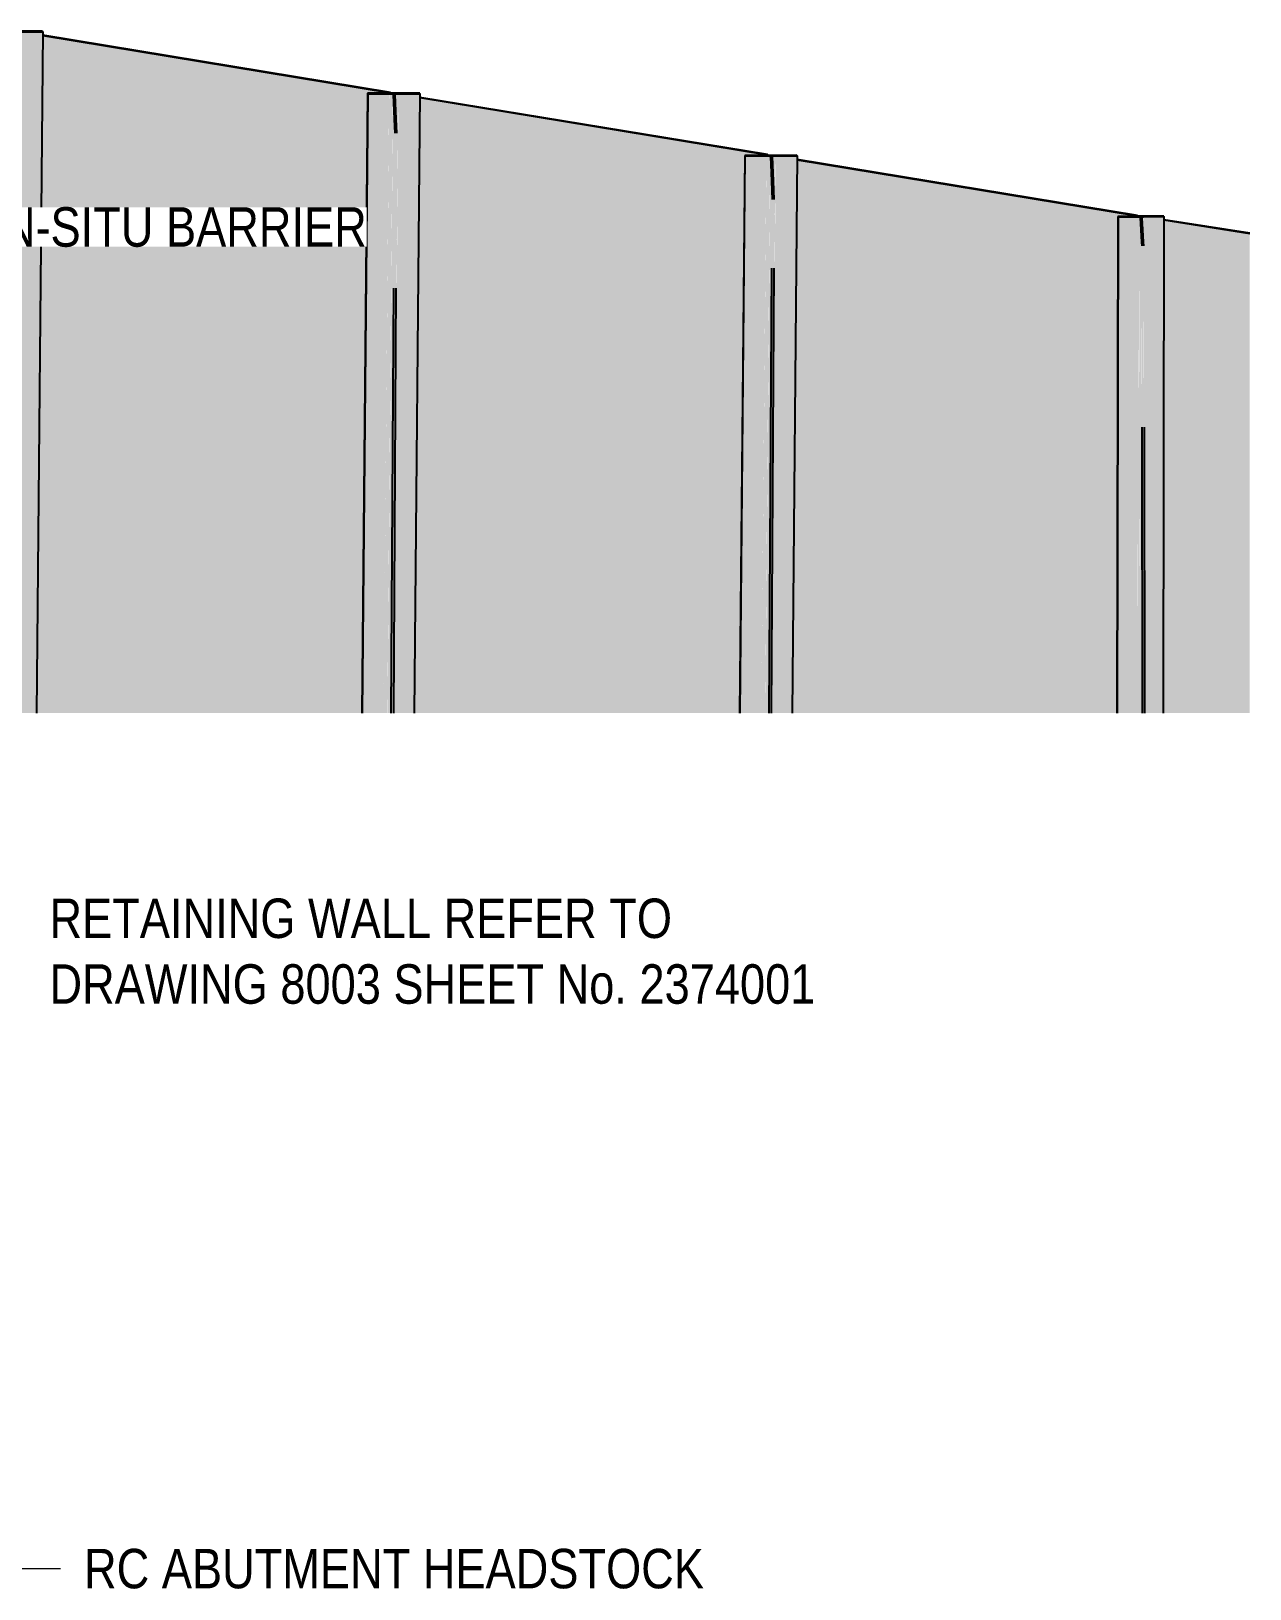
# Model space of a CAD drawing. Header units: metres. Extents: x 0.7 to 65.6, y 3.4 to 27.5.
# Drawn here: x 31.702 to 35.564, y 20.8 to 25.739 of the extents above; entities that cross this region are included whole.
import ezdxf

# ---------------------------------------------------------------- set-up
doc = ezdxf.new("R2010")
doc.units = ezdxf.units.M
doc.layers.add('A-GENM', color=7, linetype='Continuous', lineweight=35)
doc.layers.add('G-ANNO-TEXT', color=7, linetype='Continuous', lineweight=9)
doc.styles.add('Arial Narrow_2', font='ARIALN.TTF', dxfattribs={"height": 0.125})

# ---------------------------------------------------------------- blocks, each defined once
blk = doc.blocks.new('SCR_SE_2 - SCR_SE_2-66993703-DRG 2873024 - SECTION 2')
at = {"layer": 'A-GENM', "lineweight": 25, "true_color": 0xebebeb}
for points in [[(-1093.0853, 23.5764), (-1092.0741, 23.5764), (-1092.0562, 25.5418), (-1091.9833, 25.5419), (-1091.9833, 25.5435), (-1093.0854, 25.7249), (-1093.105, 23.5764)], [(-1091.9833, 25.5435), (-1091.9836, 25.5441), (-1092.0448, 25.5536)]]:
    blk.add_hatch(color=7, dxfattribs=at).paths.add_polyline_path(points)
at = {"layer": 'A-GENM', "color": 253, "lineweight": 25, "true_color": 0xaeaeae}
for p, q in [((-1091.9836, 25.5441), (-1093.0854, 25.7255)), ((-1093.0854, 25.7249), (-1091.9833, 25.5435)), ((-1091.9833, 25.5435), (-1091.9836, 25.5441)), ((-1091.9833, 25.5435), (-1091.9833, 25.5418))]:
    blk.add_line(p, q, dxfattribs=at)
blk = doc.blocks.new('SCR_SE_3 - SCR_SE_3-66993704-DRG 2873024 - SECTION 2')
at = {"layer": 'A-GENM', "lineweight": 25, "true_color": 0xebebeb}
for points in [[(-1091.8331, 23.5764), (-1090.8768, 23.5764), (-1090.8607, 25.3449), (-1090.7878, 25.345), (-1090.7878, 25.3466), (-1091.8899, 25.5281), (-1091.9077, 23.5764), (-1091.8898, 23.5764)], [(-1090.7878, 25.3466), (-1090.7881, 25.3472), (-1090.8637, 25.3591)]]:
    blk.add_hatch(color=7, dxfattribs=at).paths.add_polyline_path(points)
at = {"layer": 'A-GENM', "color": 253, "lineweight": 25, "true_color": 0xaeaeae}
for p, q in [((-1090.7881, 25.3472), (-1091.8899, 25.5286)), ((-1091.8899, 25.5281), (-1090.7878, 25.3466)), ((-1090.7878, 25.3466), (-1090.7881, 25.3472)), ((-1090.7878, 25.3466), (-1090.7878, 25.345))]:
    blk.add_line(p, q, dxfattribs=at)
blk = doc.blocks.new('SCR_SE_4 - SCR_SE_4-66993705-DRG 2873024 - SECTION 2')
at = {"layer": 'A-GENM', "lineweight": 25, "true_color": 0xebebeb}
for points in [[(-1090.6358, 23.5764), (-1089.6812, 23.5764), (-1089.6784, 25.151), (-1089.6156, 25.1516), (-1089.6156, 25.1533), (-1090.6944, 25.3312), (-1090.7103, 23.5764), (-1090.6942, 23.5764)], [(-1089.6156, 25.1533), (-1089.6159, 25.1539), (-1089.6301, 25.1557)]]:
    blk.add_hatch(color=7, dxfattribs=at).paths.add_polyline_path(points)
at = {"layer": 'A-GENM', "color": 253, "lineweight": 25, "true_color": 0xaeaeae}
for p, q in [((-1090.6944, 25.3312), (-1089.6156, 25.1533)), ((-1089.6159, 25.1539), (-1090.6943, 25.3317)), ((-1089.6156, 25.1533), (-1089.6159, 25.1539)), ((-1089.6156, 25.1533), (-1089.6156, 25.1516))]:
    blk.add_line(p, q, dxfattribs=at)
blk = doc.blocks.new('SCR_SE_5 - SCR_SE_5-66993706-DRG 2873024 - SECTION 2')
at = {"layer": 'A-GENM', "lineweight": 25, "true_color": 0xebebeb}
for points in [[(-1089.5348, 23.5764), (-1089.26, 23.5764), (-1089.26, 25.0974), (-1089.532, 25.1401), (-1089.5347, 23.601)], [(-1089.26, 25.0974), (-1089.26, 25.0979), (-1089.5067, 25.1361)]]:
    blk.add_hatch(color=7, dxfattribs=at).paths.add_polyline_path(points)
at = {"layer": 'A-GENM', "color": 253, "lineweight": 25, "true_color": 0xaeaeae}
for p, q in [((-1089.26, 25.0979), (-1089.532, 25.1406)), ((-1089.532, 25.1401), (-1089.26, 25.0974))]:
    blk.add_line(p, q, dxfattribs=at)
blk = doc.blocks.new('POST_2220_1B_310UB - 1B-68560599-DRG 2873024 - SECTION 2')
at = {"layer": 'A-GENM', "lineweight": 25, "true_color": 0xebebeb}
for points in [[(-1093.2706, 23.5764), (-1093.251, 25.7369), (-1093.2517, 25.7386), (-1093.2709, 23.5764)], [(-1093.2026, 23.5764), (-1093.2025, 23.5764), (-1093.1831, 25.7369), (-1093.2509, 25.7369), (-1093.2706, 23.5764), (-1093.2028, 23.5764)], [(-1093.1921, 23.5764), (-1093.1904, 23.5764), (-1093.1711, 25.7356), (-1093.1746, 25.7364), (-1093.1829, 25.7369), (-1093.1996, 23.8974), (-1093.2024, 23.5764), (-1093.1921, 23.5764)], [(-1093.178, 23.5764), (-1093.166, 25.6256), (-1093.1707, 25.7353), (-1093.1898, 23.5764), (-1093.1786, 23.5764)], [(-1093.105, 23.5764), (-1093.0853, 25.737), (-1093.1534, 25.7367), (-1093.1691, 23.9544), (-1093.1713, 23.5764), (-1093.1099, 23.5764)], [(-1093.166, 25.6256), (-1093.1594, 25.6256), (-1093.1639, 25.735), (-1093.1706, 25.735), (-1093.1673, 25.6565)], [(-1093.1734, 23.5764), (-1093.1713, 23.5764), (-1093.1594, 25.6256), (-1093.166, 25.6256), (-1093.178, 23.5764)]]:
    blk.add_hatch(color=7, dxfattribs=at).paths.add_polyline_path(points)
h = blk.add_hatch(color=7, dxfattribs=at)
h.paths.add_polyline_path([(-1093.1706, 25.735), (-1093.164, 25.7353), (-1093.1635, 25.7359), (-1093.1592, 25.7367), (-1093.1622, 25.7369), (-1093.174, 25.7364), (-1093.1707, 25.7353), (-1093.1706, 25.735)])
h.paths.add_polyline_path([(-1093.2509, 25.7369), (-1093.1509, 25.737), (-1093.0861, 25.7387), (-1093.2517, 25.7386), (-1093.251, 25.7369)])
h.paths.add_polyline_path([(-1093.1534, 25.737), (-1093.0853, 25.737), (-1093.0861, 25.7387), (-1093.1513, 25.737)])
h = blk.add_hatch(color=7, dxfattribs=at)
h.paths.add_polyline_path([(-1093.1734, 24.3638), (-1093.1734, 24.3638), (-1093.1734, 24.3639)])
h.paths.add_polyline_path([(-1093.1681, 24.1225), (-1093.154, 25.737), (-1093.1613, 25.7364), (-1093.164, 25.7356), (-1093.1639, 25.735), (-1093.1596, 25.6256), (-1093.1594, 25.6255), (-1093.1681, 24.1258)])
at = {"layer": 'A-GENM', "color": 253, "lineweight": 25, "true_color": 0xaeaeae}
for p, q in [((-1093.2517, 25.7386), (-1093.2714, 23.5764)), ((-1093.2509, 25.7369), (-1093.2706, 23.5764)), ((-1093.0861, 25.7387), (-1093.2517, 25.7386)), ((-1093.2517, 25.7386), (-1093.2509, 25.7369)), ((-1093.2509, 25.7369), (-1093.1829, 25.7369)), ((-1093.1829, 25.7369), (-1093.1806, 25.7369)), ((-1093.1806, 25.7369), (-1093.1784, 25.7368)), ((-1093.1784, 25.7368), (-1093.1746, 25.7364)), ((-1093.1707, 25.7353), (-1093.1706, 25.735)), ((-1093.1706, 25.735), (-1093.1639, 25.735)), ((-1093.1706, 25.735), (-1093.1673, 25.6565)), ((-1093.1639, 25.735), (-1093.164, 25.7353)), ((-1093.1607, 25.6565), (-1093.1639, 25.735)), ((-1093.1612, 25.7365), (-1093.1577, 25.7368)), ((-1093.1577, 25.7368), (-1093.1557, 25.7369)), ((-1093.1557, 25.7369), (-1093.1545, 25.7369)), ((-1093.1534, 25.737), (-1093.0853, 25.737)), ((-1093.0853, 25.737), (-1093.105, 23.5764)), ((-1093.0853, 25.737), (-1093.0861, 25.7387)), ((-1093.1673, 25.6565), (-1093.166, 25.6256)), ((-1093.1594, 25.6256), (-1093.1607, 25.6565)), ((-1093.178, 23.5764), (-1093.1698, 24.9867)), ((-1093.1631, 24.9867), (-1093.1713, 23.5764))]:
    blk.add_line(p, q, dxfattribs=at)
for centre, start_param, end_param in [((-1093.1821, 25.7353), 3.20892, 3.994341), ((-1093.1527, 25.7353), 5.565114, 6.15418), ((-1093.1527, 25.7353), 4.82977, 4.879813), ((-1093.1527, 25.7353), 4.779728, 4.82977)]:
    blk.add_ellipse(centre, major_axis=(-0.0114, 0.0001), ratio=0.146554, start_param=start_param, end_param=end_param, dxfattribs=at)
blk = doc.blocks.new('POST_2020_1B_310UB - 1B-68560600-DRG 2873024 - SECTION 2')
at = {"layer": 'A-GENM', "lineweight": 25, "true_color": 0xebebeb}
for points in [[(-1092.0733, 23.5764), (-1092.0554, 25.5401), (-1092.0562, 25.5418), (-1092.0736, 23.5764)], [(-1092.0055, 23.5764), (-1092.0052, 23.5764), (-1091.9875, 25.5401), (-1092.0554, 25.54), (-1092.0733, 23.5764)], [(-1091.9936, 23.5764), (-1091.9931, 23.5764), (-1091.9756, 25.5387), (-1091.9791, 25.5396), (-1091.9873, 25.54), (-1092.004, 23.713), (-1092.0051, 23.5764), (-1091.9937, 23.5764)], [(-1091.9819, 23.5764), (-1091.9807, 23.5764), (-1091.9699, 25.4151), (-1091.9752, 25.5384), (-1091.9927, 23.5764), (-1091.9833, 23.5764)], [(-1091.9699, 25.4151), (-1091.9633, 25.4151), (-1091.9684, 25.5382), (-1091.9751, 25.5382), (-1091.9705, 25.4276)], [(-1091.9077, 23.5764), (-1091.8898, 25.5402), (-1091.9579, 25.5398), (-1091.9718, 23.9491), (-1091.9739, 23.5764), (-1091.9633, 23.5764)], [(-1091.9708, 24.1235), (-1091.9584, 25.5401), (-1091.9658, 25.5396), (-1091.9684, 25.5388), (-1091.9684, 25.5382), (-1091.9638, 25.4151), (-1091.9633, 25.415), (-1091.9707, 24.1364)], [(-1091.9761, 23.5764), (-1091.974, 23.5764), (-1091.9633, 25.4151), (-1091.9699, 25.4151), (-1091.9807, 23.5764)]]:
    blk.add_hatch(color=7, dxfattribs=at).paths.add_polyline_path(points)
h = blk.add_hatch(color=7, dxfattribs=at)
h.paths.add_polyline_path([(-1091.9751, 25.5382), (-1091.9685, 25.5384), (-1091.9679, 25.5391), (-1091.9637, 25.5398), (-1091.9667, 25.5401), (-1091.9791, 25.5396), (-1091.9752, 25.5384), (-1091.9751, 25.5382)])
h.paths.add_polyline_path([(-1092.0554, 25.54), (-1091.9553, 25.5402), (-1091.8906, 25.5419), (-1092.0562, 25.5418), (-1092.0554, 25.5401)])
h.paths.add_polyline_path([(-1091.9579, 25.5401), (-1091.8898, 25.5402), (-1091.8906, 25.5419), (-1091.9558, 25.5402)])
at = {"layer": 'A-GENM', "color": 253, "lineweight": 25, "true_color": 0xaeaeae}
for p, q in [((-1092.0562, 25.5418), (-1092.0741, 23.5764)), ((-1092.0554, 25.54), (-1092.0733, 23.5764)), ((-1091.8906, 25.5419), (-1092.0562, 25.5418)), ((-1092.0562, 25.5418), (-1092.0554, 25.54)), ((-1092.0554, 25.54), (-1091.9873, 25.5401)), ((-1091.9873, 25.5401), (-1091.9851, 25.5401)), ((-1091.9851, 25.5401), (-1091.9829, 25.54)), ((-1091.9829, 25.54), (-1091.9791, 25.5396)), ((-1091.9752, 25.5384), (-1091.9751, 25.5382)), ((-1091.9751, 25.5382), (-1091.9684, 25.5382)), ((-1091.9751, 25.5382), (-1091.9718, 25.4597)), ((-1091.9684, 25.5382), (-1091.9685, 25.5384)), ((-1091.9651, 25.4597), (-1091.9684, 25.5382)), ((-1091.9657, 25.5396), (-1091.9622, 25.54)), ((-1091.9622, 25.54), (-1091.9601, 25.5401)), ((-1091.9601, 25.5401), (-1091.959, 25.5401)), ((-1091.9579, 25.5401), (-1091.8898, 25.5402)), ((-1091.8898, 25.5402), (-1091.9077, 23.5764)), ((-1091.8898, 25.5402), (-1091.8906, 25.5419)), ((-1091.9718, 25.4597), (-1091.9699, 25.4151)), ((-1091.9633, 25.4151), (-1091.9651, 25.4597)), ((-1091.9807, 23.5764), (-1091.9728, 24.9237)), ((-1091.9661, 24.9237), (-1091.974, 23.5764))]:
    blk.add_line(p, q, dxfattribs=at)
for centre, start_param, end_param in [((-1091.9866, 25.5384), 3.20892, 3.994341), ((-1091.9571, 25.5384), 5.565114, 6.15418), ((-1091.9571, 25.5384), 4.82977, 4.879813), ((-1091.9571, 25.5384), 4.779728, 4.82977)]:
    blk.add_ellipse(centre, major_axis=(-0.0114, 0.0001), ratio=0.146554, start_param=start_param, end_param=end_param, dxfattribs=at)
blk = doc.blocks.new('POST_1820_1B_310UB - 1B-68564336-DRG 2873024 - SECTION 2')
at = {"layer": 'A-GENM', "lineweight": 25, "true_color": 0xebebeb}
for points in [[(-1090.876, 23.5764), (-1090.8599, 25.3432), (-1090.8607, 25.3449), (-1090.8763, 23.5764)], [(-1090.8637, 23.5764), (-1090.8079, 23.5764), (-1090.792, 25.3432), (-1090.8599, 25.3432), (-1090.876, 23.5764)], [(-1090.7962, 23.5764), (-1090.7957, 23.5764), (-1090.78, 25.3419), (-1090.7835, 25.3428), (-1090.7918, 25.3432), (-1090.8079, 23.5764), (-1090.797, 23.5764)], [(-1090.7846, 23.5764), (-1090.7833, 23.5764), (-1090.7738, 25.2046), (-1090.7796, 25.3416), (-1090.7954, 23.5764), (-1090.7878, 23.5764)], [(-1090.7805, 24.0675), (-1090.7731, 25.2046), (-1090.7671, 25.2045), (-1090.7719, 24.2939), (-1090.7629, 25.3433), (-1090.7702, 25.3428), (-1090.7729, 25.3419), (-1090.7728, 25.3413), (-1090.7671, 25.2046), (-1090.7738, 25.2041), (-1090.7804, 24.0742)], [(-1090.7738, 25.2046), (-1090.7671, 25.2046), (-1090.7728, 25.3413), (-1090.7795, 25.3413), (-1090.7753, 25.2387)], [(-1090.7671, 23.5764), (-1090.7103, 23.5764), (-1090.6942, 25.3433), (-1090.7623, 25.343), (-1090.7744, 23.9665), (-1090.7763, 23.5764), (-1090.7738, 23.5764)], [(-1090.7787, 23.5764), (-1090.7766, 23.5764), (-1090.7671, 25.2046), (-1090.7738, 25.2046), (-1090.7833, 23.5764)]]:
    blk.add_hatch(color=7, dxfattribs=at).paths.add_polyline_path(points)
h = blk.add_hatch(color=7, dxfattribs=at)
h.paths.add_polyline_path([(-1090.7795, 25.3413), (-1090.773, 25.3416), (-1090.7723, 25.3423), (-1090.7682, 25.343), (-1090.7702, 25.3432), (-1090.7835, 25.3428), (-1090.7796, 25.3416), (-1090.7795, 25.3413)])
h.paths.add_polyline_path([(-1090.8599, 25.3432), (-1090.7403, 25.3439), (-1090.695, 25.345), (-1090.8607, 25.3449), (-1090.8599, 25.3432)])
h.paths.add_polyline_path([(-1090.7623, 25.3433), (-1090.6943, 25.3433), (-1090.695, 25.345), (-1090.7602, 25.3433)])
at = {"layer": 'A-GENM', "color": 253, "lineweight": 25, "true_color": 0xaeaeae}
for p, q in [((-1090.8607, 25.3449), (-1090.8768, 23.5764)), ((-1090.8599, 25.3432), (-1090.876, 23.5764)), ((-1090.695, 25.345), (-1090.8607, 25.3449)), ((-1090.8607, 25.3449), (-1090.8599, 25.3432)), ((-1090.8599, 25.3432), (-1090.7918, 25.3432)), ((-1090.7918, 25.3432), (-1090.7895, 25.3432)), ((-1090.7895, 25.3432), (-1090.7874, 25.3431)), ((-1090.7874, 25.3431), (-1090.7835, 25.3428)), ((-1090.7796, 25.3416), (-1090.7795, 25.3413)), ((-1090.7795, 25.3413), (-1090.7728, 25.3413)), ((-1090.7795, 25.3413), (-1090.7763, 25.2628)), ((-1090.7728, 25.3413), (-1090.773, 25.3416)), ((-1090.7696, 25.2628), (-1090.7728, 25.3413)), ((-1090.7702, 25.3428), (-1090.7666, 25.3431)), ((-1090.7666, 25.3431), (-1090.7646, 25.3432)), ((-1090.7646, 25.3432), (-1090.7635, 25.3433)), ((-1090.7623, 25.3433), (-1090.6942, 25.3433)), ((-1090.6942, 25.3433), (-1090.7103, 23.5764)), ((-1090.6942, 25.3433), (-1090.695, 25.345)), ((-1090.7763, 25.2628), (-1090.7738, 25.2046)), ((-1090.7671, 25.2046), (-1090.7696, 25.2628)), ((-1090.7833, 23.5764), (-1090.7751, 24.9867)), ((-1090.7684, 24.9867), (-1090.7766, 23.5764))]:
    blk.add_line(p, q, dxfattribs=at)
for centre, start_param, end_param in [((-1090.791, 25.3416), 3.20892, 3.994341), ((-1090.7616, 25.3416), 5.565114, 6.15418), ((-1090.7616, 25.3416), 4.82977, 4.879813), ((-1090.7616, 25.3416), 4.779728, 4.82977)]:
    blk.add_ellipse(centre, major_axis=(-0.0114, 0.0001), ratio=0.146554, start_param=start_param, end_param=end_param, dxfattribs=at)
blk = doc.blocks.new('POST_1620_1A_250UB - 1A-68560601-DRG 2873024 - SECTION 2')
at = {"layer": 'A-GENM', "lineweight": 25, "true_color": 0xebebeb}
for points in [[(-1089.6804, 23.5764), (-1089.6779, 25.15), (-1089.6784, 25.15), (-1089.6812, 23.5764), (-1089.6805, 23.5764)], [(-1089.6158, 23.5764), (-1089.6158, 23.5764), (-1089.6131, 25.15), (-1089.6777, 25.1494), (-1089.6804, 23.5764), (-1089.6183, 23.5764)], [(-1089.6107, 23.5764), (-1089.6105, 23.5764), (-1089.6082, 25.1496), (-1089.6111, 25.1499), (-1089.613, 25.1494), (-1089.6154, 23.5764), (-1089.6109, 23.5764)], [(-1089.5999, 23.5764), (-1089.6032, 25.0695), (-1089.6077, 25.1493), (-1089.6104, 23.5764)], [(-1089.6027, 25.058), (-1089.5963, 25.0581), (-1089.6007, 25.148), (-1089.6071, 25.1479), (-1089.6032, 25.0695)], [(-1089.5968, 25.0687), (-1089.5972, 25.1501), (-1089.6013, 25.1495), (-1089.6011, 25.1487), (-1089.6007, 25.1471), (-1089.5968, 25.0688)], [(-1089.5935, 23.5764), (-1089.5348, 23.5764), (-1089.532, 25.1506), (-1089.5967, 25.1501), (-1089.5963, 25.0497), (-1089.5936, 23.601)], [(-1089.5999, 23.5764), (-1089.5935, 23.5764), (-1089.5968, 25.0581), (-1089.6027, 25.058), (-1089.5999, 23.5764)]]:
    blk.add_hatch(color=7, dxfattribs=at).paths.add_polyline_path(points)
h = blk.add_hatch(color=7, dxfattribs=at)
h.paths.add_polyline_path([(-1089.6071, 25.1479), (-1089.6007, 25.148), (-1089.6014, 25.1493), (-1089.6077, 25.1493), (-1089.6071, 25.148)])
h.paths.add_polyline_path([(-1089.6777, 25.1494), (-1089.5802, 25.1507), (-1089.5328, 25.1522), (-1089.6784, 25.151), (-1089.6779, 25.15)])
h.paths.add_polyline_path([(-1089.5967, 25.1501), (-1089.532, 25.1507), (-1089.5328, 25.1522), (-1089.5958, 25.1501)])
at = {"layer": 'A-GENM', "color": 253, "lineweight": 25, "true_color": 0xaeaeae}
for p, q in [((-1089.6784, 25.151), (-1089.6812, 23.5764)), ((-1089.6777, 25.1494), (-1089.6804, 23.5764)), ((-1089.6301, 25.1514), (-1089.6784, 25.151)), ((-1089.6784, 25.151), (-1089.6777, 25.1494)), ((-1089.6777, 25.1494), (-1089.613, 25.15)), ((-1089.5328, 25.1522), (-1089.6156, 25.1516)), ((-1089.613, 25.15), (-1089.6111, 25.1499)), ((-1089.6111, 25.1499), (-1089.6094, 25.1498)), ((-1089.6077, 25.1493), (-1089.6071, 25.1479)), ((-1089.6071, 25.1479), (-1089.6007, 25.148)), ((-1089.6071, 25.1479), (-1089.6032, 25.0695)), ((-1089.6007, 25.148), (-1089.6013, 25.1493)), ((-1089.5969, 25.0695), (-1089.6007, 25.148)), ((-1089.6001, 25.1499), (-1089.5986, 25.15)), ((-1089.5986, 25.15), (-1089.5977, 25.1501)), ((-1089.5967, 25.1501), (-1089.532, 25.1506)), ((-1089.532, 25.1506), (-1089.5348, 23.5764)), ((-1089.532, 25.1506), (-1089.5328, 25.1522)), ((-1089.6032, 25.0695), (-1089.6027, 25.058)), ((-1089.5963, 25.0581), (-1089.5969, 25.0695)), ((-1089.5999, 23.5764), (-1089.6016, 24.4828)), ((-1089.5952, 24.4828), (-1089.5935, 23.5764))]:
    blk.add_line(p, q, dxfattribs=at)
for centre, start_param, end_param in [((-1089.6127, 25.1492), 3.209081, 3.994502), ((-1089.5963, 25.1494), 5.565276, 6.282888), ((-1089.5963, 25.1494), 4.879974, 4.980059), ((-1089.5963, 25.1494), 4.779889, 4.879974)]:
    blk.add_ellipse(centre, major_axis=(-0.005, 0.00001), ratio=0.14704, start_param=start_param, end_param=end_param, dxfattribs=at)
blk = doc.blocks.new('T2DPAA-T2D-C3S-RS-M3D-100334_rvt-1-DRG 2873024 - SECTION 2')
at = {"layer": 'A-GENM', "color": 253, "lineweight": 25, "true_color": 0xa3a3a3}
for name in ['POST_2220_1B_310UB - 1B-68560599-DRG 2873024 - SECTION 2', 'SCR_SE_2 - SCR_SE_2-66993703-DRG 2873024 - SECTION 2', 'POST_2020_1B_310UB - 1B-68560600-DRG 2873024 - SECTION 2', 'SCR_SE_3 - SCR_SE_3-66993704-DRG 2873024 - SECTION 2', 'POST_1820_1B_310UB - 1B-68564336-DRG 2873024 - SECTION 2', 'SCR_SE_4 - SCR_SE_4-66993705-DRG 2873024 - SECTION 2', 'POST_1620_1A_250UB - 1A-68560601-DRG 2873024 - SECTION 2', 'SCR_SE_5 - SCR_SE_5-66993706-DRG 2873024 - SECTION 2']:
    blk.add_blockref(name, (0, 0), dxfattribs=at)

msp = doc.modelspace()

# ---------------------------------------------------------------- linework, layer by layer
at = {"layer": 'G-ANNO-TEXT'}
msp.add_line((29.3378, 20.8638), (31.7946, 20.8638), dxfattribs=at)

# ---------------------------------------------------------------- block references
at = {"lineweight": 5}
msp.add_blockref('T2DPAA-T2D-C3S-RS-M3D-100334_rvt-1-DRG 2873024 - SECTION 2', (1124.824, 0), dxfattribs=at)

# ---------------------------------------------------------------- next in the draw order: texts
at = {"layer": 'G-ANNO-TEXT', "char_height": 0.125, "attachment_point": 1, "style": 'Arial Narrow_2', "bg_fill": 3, "box_fill_scale": 1, "bg_fill_color": 256, "bg_fill_true_color": 13158600, "bg_fill_transparency": 0}
for s, insert in [('CAST IN-SITU BARRIER', (31.151, 25.1804)), ('RETAINING WALL REFER TO ', (31.7601, 22.9883)), ('DRAWING 8003 SHEET No. 2374001', (31.7601, 22.7799))]:
    msp.add_mtext(s, dxfattribs=dict(at, insert=insert))
at = {"layer": 'G-ANNO-TEXT', "insert": (31.8696, 20.9263), "char_height": 0.125, "attachment_point": 1, "style": 'Arial Narrow_2', "bg_fill": 3, "box_fill_scale": 1, "bg_fill_color": 256, "bg_fill_transparency": 0}
msp.add_mtext('RC ABUTMENT HEADSTOCK', dxfattribs=at)

doc.saveas('drawing.dxf')
